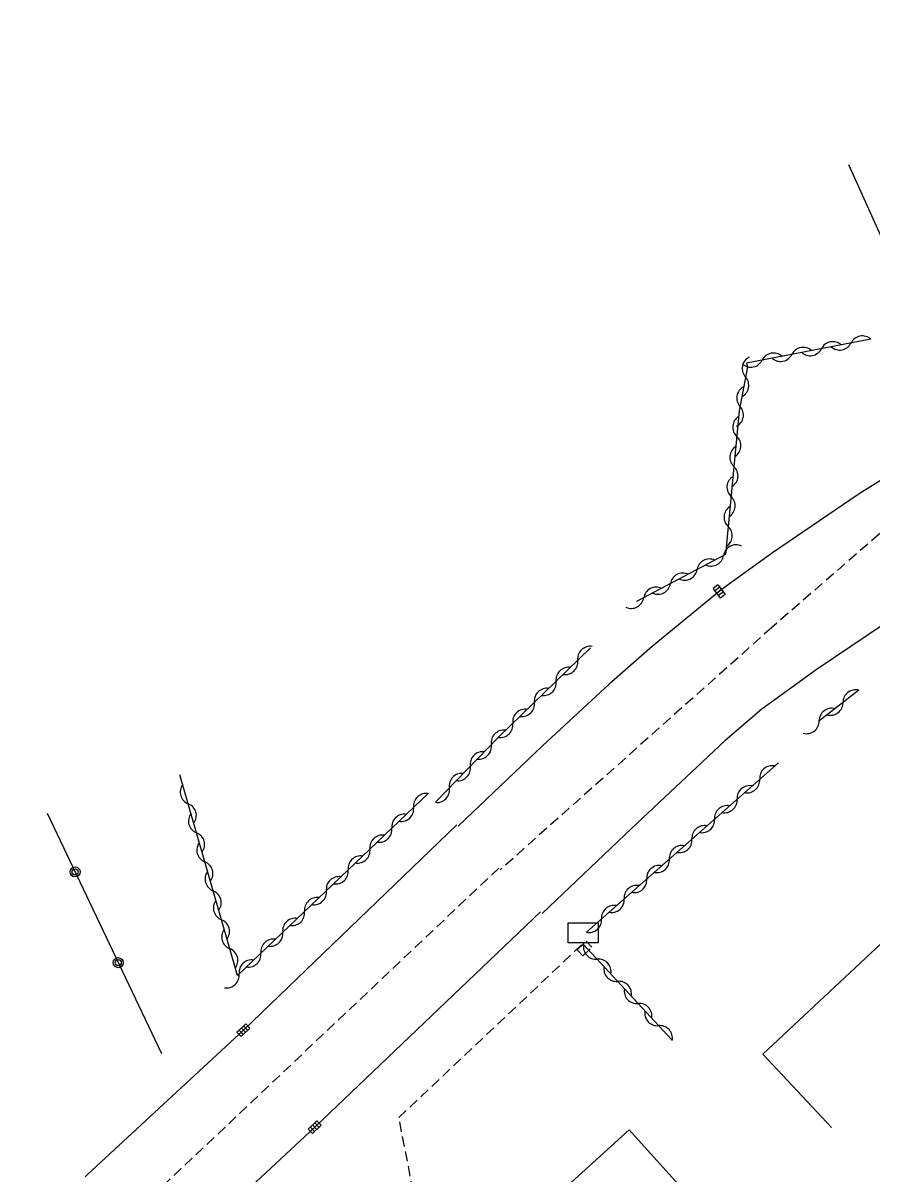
# Model space of a CAD drawing. Header units: millimetres. Extents: x 133000 to 134000, y 143000 to 144000.
# Drawn here: x 133639.7 to 133682, y 143067.9 to 143125.3 of the extents above; entities that cross this region are included whole.
import ezdxf

# ---------------------------------------------------------------- set-up
doc = ezdxf.new("R2010")
doc.units = ezdxf.units.MM
doc.linetypes.add('DASHED', pattern=[0.75, 0.5, -0.25])
doc.layers.get('0').update_dxf_attribs({"linetype": 'CONTINUOUS'})
for name, color, linetype in [('W0001', 6, 'DASHED'), ('W0008', 7, 'CONTINUOUS'), ('W0100', 7, 'CONTINUOUS'), ('W0112', 1, 'DASHED'), ('W0310', 3, 'CONTINUOUS'), ('W0322', 7, 'CONTINUOUS'), ('W0400', 7, 'CONTINUOUS'), ('W1471', 7, 'CONTINUOUS')]:
    doc.layers.add(name, color=color, linetype=linetype)

# ---------------------------------------------------------------- blocks, each defined once
blk = doc.blocks.new('t310o')
at = {"color": 0, "linetype": 'Continuous'}
for centre, start, end in [((-0.5, 0.375), 216.8699, 323.1304), ((0.5, -0.375), 36.8699, 143.1303)]:
    blk.add_arc(centre, 0.625, start, end, dxfattribs=at)
blk = doc.blocks.new('t322o')
at = {"color": 0, "linetype": 'Continuous'}
for radius in [0.25, 0.15]:
    blk.add_circle((0, 0), radius, dxfattribs=at)
blk = doc.blocks.new('T400')
for p, q in [((-0.15, 0.3), (0.15, 0.3)), ((-0.15, -0.25), (-0.15, 0.3)), ((-0.15, 0.15), (0.15, 0.15)), ((-0.15, 0), (0.15, 0)), ((0.15, 0.3), (0.15, -0.25)), ((-0.15, -0.15), (0.15, -0.15)), ((-0.15, -0.25), (-0.15, -0.3)), ((-0.15, -0.3), (0.15, -0.3)), ((0.15, -0.3), (0.15, -0.25))]:
    blk.add_line(p, q)
blk = doc.blocks.new('T1471')
at = {"color": 0, "linetype": 'Continuous', "flags": 128}
blk.add_lwpolyline([(-0.75, -0.5), (-0.75, 0.5), (0.75, 0.5), (0.75, -0.5), (-0.75, -0.5)], dxfattribs=at)

msp = doc.modelspace()

# ---------------------------------------------------------------- linework, layer by layer
at = {"layer": 'W0001'}
for points in [[(133887.803, 143192.712), (133877.226, 143188.392), (133866.134, 143185.24), (133855.597, 143181.194), (133818.551, 143166.504), (133782.756, 143149.812), (133755.214, 143136.942), (133717.738, 143119.203), (133695.428, 143107.929), (133687.553, 143103.323), (133682.256, 143099.888), (133676.916, 143095.236), (133663.406, 143083.184)], [(133663.331, 143083.262), (133644.36, 143065.314), (133641.016, 143062.236), (133637.75, 143059.283), (133632.657, 143054.861), (133628.75, 143051.58), (133624.625, 143048.173), (133619.344, 143044.111), (133615.563, 143041.361), (133610.235, 143037.564), (133604.891, 143033.83), (133598.453, 143029.392), (133571.11, 143012.548), (133550.297, 143000.001)]]:
    msp.add_lwpolyline(points, dxfattribs=at)
at = {"layer": 'W0008'}
for points in [[(133719.338, 143122.366), (133710.481, 143118.07), (133701.068, 143113.3), (133694.861, 143110.03), (133687.04, 143105.485), (133681.259, 143101.9), (133676.96, 143098.964), (133674.698, 143097.338), (133674.301, 143097.038), (133670.969, 143094.287), (133668.825, 143092.415), (133665.509, 143089.35), (133661.319, 143085.356)], [(133721.124, 143118.507), (133695.995, 143105.828), (133688.066, 143101.161), (133683.254, 143097.875), (133682.383, 143096.401), (133682.519, 143095.991), (133682.776, 143095.589), (133682.582, 143095.449), (133679.133, 143093.133), (133676.423, 143091.17), (133674.575, 143089.602), (133669.938, 143085.233), (133665.492, 143081.011)], [(133642.75, 143067.908), (133642.797, 143067.955), (133642.86, 143068.017), (133650.625, 143075.205), (133661.253, 143085.425)], [(133646.672, 143063.376), (133654.172, 143070.376), (133665.415, 143081.091)]]:
    msp.add_lwpolyline(points, dxfattribs=at)
at = {"layer": 'W0100'}
for points in [[(133682.809, 143113.709), (133680.743, 143118.262), (133680.743, 143118.262), (133680.743, 143118.262), (133680.743, 143118.262), (133680.743, 143118.262), (133680.743, 143118.262), (133680.743, 143118.262), (133680.743, 143118.262), (133680.743, 143118.262), (133680.743, 143118.262), (133680.743, 143118.262), (133680.743, 143118.262), (133680.743, 143118.262), (133680.743, 143118.262), (133680.743, 143118.262), (133680.743, 143118.262), (133680.743, 143118.262), (133680.743, 143118.262), (133680.743, 143118.262), (133680.743, 143118.262), (133680.743, 143118.262), (133680.743, 143118.262), (133680.743, 143118.262), (133680.743, 143118.262), (133680.743, 143118.262), (133680.743, 143118.262), (133680.743, 143118.262), (133680.743, 143118.262), (133680.743, 143118.262), (133680.743, 143118.262), (133680.743, 143118.262), (133680.743, 143118.262), (133680.743, 143118.262), (133680.743, 143118.262), (133680.743, 143118.262), (133680.743, 143118.262), (133680.743, 143118.262), (133680.743, 143118.262), (133680.743, 143118.262), (133680.743, 143118.262), (133680.743, 143118.262), (133680.743, 143118.262), (133680.743, 143118.262), (133680.743, 143118.262), (133680.743, 143118.262), (133680.743, 143118.262), (133680.743, 143118.262), (133680.743, 143118.262), (133680.743, 143118.262), (133680.743, 143118.262), (133680.743, 143118.262), (133680.743, 143118.262), (133680.743, 143118.262), (133680.743, 143118.262), (133680.743, 143118.262), (133680.743, 143118.262), (133680.743, 143118.262), (133680.743, 143118.262), (133680.743, 143118.262), (133680.743, 143118.262), (133680.743, 143118.262), (133680.743, 143118.262), (133680.743, 143118.262), (133680.743, 143118.262), (133680.743, 143118.262), (133680.743, 143118.262), (133680.743, 143118.262), (133680.743, 143118.262), (133680.743, 143118.262), (133680.743, 143118.262), (133680.743, 143118.262), (133680.743, 143118.262), (133680.743, 143118.262), (133680.743, 143118.262), (133680.743, 143118.262), (133680.743, 143118.262), (133680.743, 143118.262), (133680.743, 143118.262), (133680.743, 143118.262), (133680.743, 143118.262), (133680.743, 143118.262), (133680.743, 143118.262), (133680.743, 143118.262), (133680.743, 143118.262), (133680.743, 143118.262), (133680.743, 143118.262), (133680.743, 143118.262), (133680.743, 143118.262), (133680.743, 143118.262), (133680.743, 143118.262), (133680.743, 143118.262), (133680.743, 143118.262), (133680.743, 143118.262), (133680.743, 143118.262), (133680.743, 143118.262), (133680.743, 143118.262), (133680.743, 143118.262), (133680.743, 143118.262), (133680.743, 143118.262), (133680.743, 143118.262), (133680.743, 143118.262), (133680.743, 143118.262), (133680.743, 143118.262), (133680.743, 143118.262), (133680.743, 143118.262), (133680.743, 143118.262), (133680.743, 143118.262), (133680.743, 143118.262), (133680.743, 143118.262), (133680.743, 143118.262), (133680.743, 143118.262), (133680.743, 143118.262), (133680.743, 143118.262), (133680.743, 143118.262), (133680.743, 143118.262), (133680.743, 143118.262), (133680.743, 143118.262)], [(133679.887, 143070.355), (133676.469, 143074.005), (133683.1, 143080.213)], [(133670.485, 143054.064), (133667.125, 143057.767), (133670.641, 143060.97), (133665.657, 143066.47), (133669.813, 143070.236), (133673.172, 143066.533)]]:
    msp.add_lwpolyline(points, dxfattribs=at)
at = {"layer": 'W0112'}
for points in [[(133667.125, 143057.767), (133659.219, 143066.47), (133658.36, 143070.861), (133667.61, 143079.595)], [(133667.234, 143079.198), (133667.51, 143078.909), (133667.961, 143079.34), (133667.685, 143079.629), (133667.685, 143079.629), (133667.685, 143079.629), (133667.685, 143079.629), (133667.685, 143079.629), (133667.685, 143079.629), (133667.685, 143079.629), (133667.685, 143079.629), (133667.685, 143079.629), (133667.685, 143079.629), (133667.685, 143079.629), (133667.685, 143079.629), (133667.685, 143079.629), (133667.685, 143079.629), (133667.685, 143079.629), (133667.685, 143079.629), (133667.685, 143079.629), (133667.685, 143079.629), (133667.685, 143079.629), (133667.685, 143079.629), (133667.685, 143079.629), (133667.685, 143079.629), (133667.685, 143079.629), (133667.685, 143079.629), (133667.685, 143079.629), (133667.685, 143079.629), (133667.685, 143079.629), (133667.685, 143079.629), (133667.685, 143079.629), (133667.685, 143079.629), (133667.685, 143079.629), (133667.685, 143079.629), (133667.685, 143079.629), (133667.685, 143079.629), (133667.685, 143079.629), (133667.685, 143079.629), (133667.685, 143079.629), (133667.685, 143079.629), (133667.685, 143079.629), (133667.685, 143079.629), (133667.685, 143079.629), (133667.685, 143079.629), (133667.685, 143079.629), (133667.685, 143079.629), (133667.685, 143079.629), (133667.685, 143079.629), (133667.685, 143079.629), (133667.685, 143079.629), (133667.685, 143079.629), (133667.685, 143079.629), (133667.685, 143079.629), (133667.685, 143079.629), (133667.685, 143079.629), (133667.685, 143079.629), (133667.685, 143079.629), (133667.685, 143079.629), (133667.685, 143079.629), (133667.685, 143079.629), (133667.685, 143079.629), (133667.685, 143079.629), (133667.685, 143079.629), (133667.685, 143079.629), (133667.685, 143079.629), (133667.685, 143079.629), (133667.685, 143079.629), (133667.685, 143079.629), (133667.685, 143079.629), (133667.685, 143079.629), (133667.685, 143079.629), (133667.685, 143079.629), (133667.685, 143079.629), (133667.685, 143079.629), (133667.685, 143079.629), (133667.685, 143079.629), (133667.685, 143079.629), (133667.685, 143079.629), (133667.685, 143079.629), (133667.685, 143079.629), (133667.685, 143079.629), (133667.685, 143079.629), (133667.685, 143079.629), (133667.685, 143079.629), (133667.685, 143079.629), (133667.685, 143079.629), (133667.685, 143079.629), (133667.685, 143079.629), (133667.685, 143079.629), (133667.685, 143079.629), (133667.685, 143079.629), (133667.685, 143079.629), (133667.685, 143079.629), (133667.685, 143079.629), (133667.685, 143079.629), (133667.685, 143079.629), (133667.685, 143079.629), (133667.685, 143079.629), (133667.685, 143079.629), (133667.685, 143079.629), (133667.685, 143079.629), (133667.685, 143079.629), (133667.685, 143079.629), (133667.685, 143079.629), (133667.685, 143079.629), (133667.685, 143079.629), (133667.685, 143079.629), (133667.685, 143079.629), (133667.685, 143079.629), (133667.685, 143079.629), (133667.685, 143079.629), (133667.685, 143079.629), (133667.685, 143079.629), (133667.685, 143079.629), (133667.685, 143079.629), (133667.685, 143079.629), (133667.685, 143079.629), (133667.685, 143079.629), (133667.685, 143079.629)], [(133667.234, 143079.198), (133667.685, 143079.629), (133667.685, 143079.629), (133667.685, 143079.629), (133667.685, 143079.629), (133667.685, 143079.629), (133667.685, 143079.629), (133667.685, 143079.629), (133667.685, 143079.629), (133667.685, 143079.629), (133667.685, 143079.629), (133667.685, 143079.629), (133667.685, 143079.629), (133667.685, 143079.629), (133667.685, 143079.629), (133667.685, 143079.629), (133667.685, 143079.629), (133667.685, 143079.629), (133667.685, 143079.629), (133667.685, 143079.629), (133667.685, 143079.629), (133667.685, 143079.629), (133667.685, 143079.629), (133667.685, 143079.629), (133667.685, 143079.629), (133667.685, 143079.629), (133667.685, 143079.629), (133667.685, 143079.629), (133667.685, 143079.629), (133667.685, 143079.629), (133667.685, 143079.629), (133667.685, 143079.629), (133667.685, 143079.629), (133667.685, 143079.629), (133667.685, 143079.629), (133667.685, 143079.629), (133667.685, 143079.629), (133667.685, 143079.629), (133667.685, 143079.629), (133667.685, 143079.629), (133667.685, 143079.629), (133667.685, 143079.629), (133667.685, 143079.629), (133667.685, 143079.629), (133667.685, 143079.629), (133667.685, 143079.629), (133667.685, 143079.629), (133667.685, 143079.629), (133667.685, 143079.629), (133667.685, 143079.629), (133667.685, 143079.629), (133667.685, 143079.629), (133667.685, 143079.629), (133667.685, 143079.629), (133667.685, 143079.629), (133667.685, 143079.629), (133667.685, 143079.629), (133667.685, 143079.629), (133667.685, 143079.629), (133667.685, 143079.629), (133667.685, 143079.629), (133667.685, 143079.629), (133667.685, 143079.629), (133667.685, 143079.629), (133667.685, 143079.629), (133667.685, 143079.629), (133667.685, 143079.629), (133667.685, 143079.629), (133667.685, 143079.629), (133667.685, 143079.629), (133667.685, 143079.629), (133667.685, 143079.629), (133667.685, 143079.629), (133667.685, 143079.629), (133667.685, 143079.629), (133667.685, 143079.629), (133667.685, 143079.629), (133667.685, 143079.629), (133667.685, 143079.629), (133667.685, 143079.629), (133667.685, 143079.629), (133667.685, 143079.629), (133667.685, 143079.629), (133667.685, 143079.629), (133667.685, 143079.629), (133667.685, 143079.629), (133667.685, 143079.629), (133667.685, 143079.629), (133667.685, 143079.629), (133667.685, 143079.629), (133667.685, 143079.629), (133667.685, 143079.629), (133667.685, 143079.629), (133667.685, 143079.629), (133667.685, 143079.629), (133667.685, 143079.629), (133667.685, 143079.629), (133667.685, 143079.629), (133667.685, 143079.629), (133667.685, 143079.629), (133667.685, 143079.629), (133667.685, 143079.629), (133667.685, 143079.629), (133667.685, 143079.629), (133667.685, 143079.629), (133667.685, 143079.629), (133667.685, 143079.629), (133667.685, 143079.629), (133667.685, 143079.629), (133667.685, 143079.629), (133667.685, 143079.629), (133667.685, 143079.629), (133667.685, 143079.629), (133667.685, 143079.629), (133667.685, 143079.629), (133667.685, 143079.629), (133667.685, 143079.629), (133667.685, 143079.629), (133667.685, 143079.629), (133667.685, 143079.629)]]:
    msp.add_lwpolyline(points, dxfattribs=at)
at = {"layer": 'W0310'}
for points in [[(133681.842, 143109.586), (133675.654, 143108.394), (133675.702, 143108.217), (133675.301, 143106.029), (133674.611, 143098.874), (133670.19, 143096.53), (133670.19, 143096.53), (133670.19, 143096.53), (133670.19, 143096.53), (133670.19, 143096.53), (133670.19, 143096.53), (133670.19, 143096.53), (133670.19, 143096.53), (133670.19, 143096.53), (133670.19, 143096.53), (133670.19, 143096.53), (133670.19, 143096.53), (133670.19, 143096.53), (133670.19, 143096.53), (133670.19, 143096.53), (133670.19, 143096.53), (133670.19, 143096.53), (133670.19, 143096.53), (133670.19, 143096.53), (133670.19, 143096.53), (133670.19, 143096.53), (133670.19, 143096.53), (133670.19, 143096.53), (133670.19, 143096.53), (133670.19, 143096.53), (133670.19, 143096.53), (133670.19, 143096.53), (133670.19, 143096.53), (133670.19, 143096.53), (133670.19, 143096.53), (133670.19, 143096.53), (133670.19, 143096.53), (133670.19, 143096.53), (133670.19, 143096.53), (133670.19, 143096.53), (133670.19, 143096.53), (133670.19, 143096.53), (133670.19, 143096.53), (133670.19, 143096.53), (133670.19, 143096.53), (133670.19, 143096.53), (133670.19, 143096.53), (133670.19, 143096.53), (133670.19, 143096.53), (133670.19, 143096.53), (133670.19, 143096.53), (133670.19, 143096.53), (133670.19, 143096.53), (133670.19, 143096.53), (133670.19, 143096.53), (133670.19, 143096.53), (133670.19, 143096.53), (133670.19, 143096.53), (133670.19, 143096.53), (133670.19, 143096.53), (133670.19, 143096.53), (133670.19, 143096.53), (133670.19, 143096.53), (133670.19, 143096.53), (133670.19, 143096.53), (133670.19, 143096.53), (133670.19, 143096.53), (133670.19, 143096.53), (133670.19, 143096.53), (133670.19, 143096.53), (133670.19, 143096.53), (133670.19, 143096.53), (133670.19, 143096.53), (133670.19, 143096.53), (133670.19, 143096.53), (133670.19, 143096.53), (133670.19, 143096.53), (133670.19, 143096.53), (133670.19, 143096.53), (133670.19, 143096.53), (133670.19, 143096.53), (133670.19, 143096.53), (133670.19, 143096.53), (133670.19, 143096.53), (133670.19, 143096.53), (133670.19, 143096.53), (133670.19, 143096.53), (133670.19, 143096.53), (133670.19, 143096.53), (133670.19, 143096.53), (133670.19, 143096.53), (133670.19, 143096.53), (133670.19, 143096.53), (133670.19, 143096.53), (133670.19, 143096.53), (133670.19, 143096.53), (133670.19, 143096.53), (133670.19, 143096.53), (133670.19, 143096.53), (133670.19, 143096.53), (133670.19, 143096.53)], [(133670.19, 143096.53), (133670.19, 143096.53), (133670.19, 143096.53), (133670.19, 143096.53), (133670.19, 143096.53), (133670.19, 143096.53), (133670.19, 143096.53), (133670.19, 143096.53), (133670.19, 143096.53), (133670.19, 143096.53), (133670.19, 143096.53), (133670.19, 143096.53), (133670.19, 143096.53), (133670.19, 143096.53), (133670.19, 143096.53), (133670.19, 143096.53), (133670.19, 143096.53), (133670.19, 143096.53), (133670.19, 143096.53), (133670.19, 143096.53)], [(133660.18, 143086.542), (133663.315, 143089.779), (133667.904, 143094.226), (133667.904, 143094.226), (133667.904, 143094.226), (133667.904, 143094.226), (133667.904, 143094.226), (133667.904, 143094.226), (133667.904, 143094.226), (133667.904, 143094.226), (133667.904, 143094.226), (133667.904, 143094.226), (133667.904, 143094.226), (133667.904, 143094.226), (133667.904, 143094.226), (133667.904, 143094.226), (133667.904, 143094.226), (133667.904, 143094.226), (133667.904, 143094.226), (133667.904, 143094.226), (133667.904, 143094.226), (133667.904, 143094.226), (133667.904, 143094.226), (133667.904, 143094.226), (133667.904, 143094.226), (133667.904, 143094.226), (133667.904, 143094.226), (133667.904, 143094.226), (133667.904, 143094.226), (133667.904, 143094.226), (133667.904, 143094.226), (133667.904, 143094.226), (133667.904, 143094.226), (133667.904, 143094.226), (133667.904, 143094.226), (133667.904, 143094.226), (133667.904, 143094.226), (133667.904, 143094.226), (133667.904, 143094.226), (133667.904, 143094.226), (133667.904, 143094.226), (133667.904, 143094.226), (133667.904, 143094.226), (133667.904, 143094.226), (133667.904, 143094.226), (133667.904, 143094.226), (133667.904, 143094.226), (133667.904, 143094.226), (133667.904, 143094.226), (133667.904, 143094.226), (133667.904, 143094.226), (133667.904, 143094.226), (133667.904, 143094.226), (133667.904, 143094.226), (133667.904, 143094.226), (133667.904, 143094.226), (133667.904, 143094.226), (133667.904, 143094.226), (133667.904, 143094.226), (133667.904, 143094.226), (133667.904, 143094.226), (133667.904, 143094.226), (133667.904, 143094.226), (133667.904, 143094.226), (133667.904, 143094.226), (133667.904, 143094.226), (133667.904, 143094.226), (133667.904, 143094.226), (133667.904, 143094.226), (133667.904, 143094.226), (133667.904, 143094.226), (133667.904, 143094.226), (133667.904, 143094.226), (133667.904, 143094.226), (133667.904, 143094.226), (133667.904, 143094.226), (133667.904, 143094.226), (133667.904, 143094.226), (133667.904, 143094.226), (133667.904, 143094.226), (133667.904, 143094.226), (133667.904, 143094.226), (133667.904, 143094.226), (133667.904, 143094.226), (133667.904, 143094.226), (133667.904, 143094.226), (133667.904, 143094.226), (133667.904, 143094.226), (133667.904, 143094.226), (133667.904, 143094.226), (133667.904, 143094.226), (133667.904, 143094.226), (133667.904, 143094.226), (133667.904, 143094.226), (133667.904, 143094.226), (133667.904, 143094.226), (133667.904, 143094.226), (133667.904, 143094.226), (133667.904, 143094.226), (133667.904, 143094.226), (133667.904, 143094.226)], [(133667.904, 143094.226), (133667.904, 143094.226), (133667.904, 143094.226), (133667.904, 143094.226), (133667.904, 143094.226), (133667.904, 143094.226), (133667.904, 143094.226), (133667.904, 143094.226), (133667.904, 143094.226), (133667.904, 143094.226), (133667.904, 143094.226), (133667.904, 143094.226), (133667.904, 143094.226), (133667.904, 143094.226), (133667.904, 143094.226), (133667.904, 143094.226), (133667.904, 143094.226), (133667.904, 143094.226), (133667.904, 143094.226), (133667.904, 143094.226)], [(133681.254, 143092.116), (133679.235, 143090.56), (133679.235, 143090.56), (133679.235, 143090.56), (133679.235, 143090.56), (133679.235, 143090.56), (133679.235, 143090.56), (133679.235, 143090.56), (133679.235, 143090.56), (133679.235, 143090.56), (133679.235, 143090.56), (133679.235, 143090.56), (133679.235, 143090.56), (133679.235, 143090.56), (133679.235, 143090.56), (133679.235, 143090.56), (133679.235, 143090.56), (133679.235, 143090.56), (133679.235, 143090.56), (133679.235, 143090.56), (133679.235, 143090.56), (133679.235, 143090.56), (133679.235, 143090.56), (133679.235, 143090.56), (133679.235, 143090.56), (133679.235, 143090.56), (133679.235, 143090.56), (133679.235, 143090.56), (133679.235, 143090.56), (133679.235, 143090.56), (133679.235, 143090.56), (133679.235, 143090.56), (133679.235, 143090.56), (133679.235, 143090.56), (133679.235, 143090.56), (133679.235, 143090.56), (133679.235, 143090.56), (133679.235, 143090.56), (133679.235, 143090.56), (133679.235, 143090.56), (133679.235, 143090.56), (133679.235, 143090.56), (133679.235, 143090.56), (133679.235, 143090.56), (133679.235, 143090.56), (133679.235, 143090.56), (133679.235, 143090.56), (133679.235, 143090.56), (133679.235, 143090.56), (133679.235, 143090.56), (133679.235, 143090.56), (133679.235, 143090.56), (133679.235, 143090.56), (133679.235, 143090.56), (133679.235, 143090.56), (133679.235, 143090.56), (133679.235, 143090.56), (133679.235, 143090.56), (133679.235, 143090.56), (133679.235, 143090.56), (133679.235, 143090.56), (133679.235, 143090.56), (133679.235, 143090.56), (133679.235, 143090.56), (133679.235, 143090.56), (133679.235, 143090.56), (133679.235, 143090.56), (133679.235, 143090.56), (133679.235, 143090.56), (133679.235, 143090.56), (133679.235, 143090.56), (133679.235, 143090.56), (133679.235, 143090.56), (133679.235, 143090.56), (133679.235, 143090.56), (133679.235, 143090.56), (133679.235, 143090.56), (133679.235, 143090.56), (133679.235, 143090.56), (133679.235, 143090.56), (133679.235, 143090.56), (133679.235, 143090.56), (133679.235, 143090.56), (133679.235, 143090.56), (133679.235, 143090.56), (133679.235, 143090.56), (133679.235, 143090.56), (133679.235, 143090.56), (133679.235, 143090.56), (133679.235, 143090.56), (133679.235, 143090.56), (133679.235, 143090.56), (133679.235, 143090.56), (133679.235, 143090.56), (133679.235, 143090.56), (133679.235, 143090.56), (133679.235, 143090.56), (133679.235, 143090.56), (133679.235, 143090.56), (133679.235, 143090.56), (133679.235, 143090.56)], [(133679.235, 143090.56), (133679.235, 143090.56), (133679.235, 143090.56), (133679.235, 143090.56), (133679.235, 143090.56), (133679.235, 143090.56), (133679.235, 143090.56), (133679.235, 143090.56), (133679.235, 143090.56), (133679.235, 143090.56), (133679.235, 143090.56), (133679.235, 143090.56), (133679.235, 143090.56), (133679.235, 143090.56), (133679.235, 143090.56), (133679.235, 143090.56), (133679.235, 143090.56), (133679.235, 143090.56), (133679.235, 143090.56), (133679.235, 143090.56)], [(133667.697, 143080.077), (133667.697, 143080.077), (133667.697, 143080.077), (133667.697, 143080.077), (133667.697, 143080.077), (133667.697, 143080.077), (133667.697, 143080.077), (133667.697, 143080.077), (133667.697, 143080.077), (133667.697, 143080.077), (133667.697, 143080.077), (133667.697, 143080.077), (133667.697, 143080.077), (133667.697, 143080.077), (133667.697, 143080.077), (133667.697, 143080.077), (133667.697, 143080.077), (133667.697, 143080.077), (133667.697, 143080.077), (133677.243, 143088.509)], [(133659.834, 143086.992), (133650.328, 143077.923), (133647.469, 143087.908)], [(133667.697, 143080.077), (133667.697, 143080.077), (133667.697, 143080.077), (133667.697, 143080.077), (133667.697, 143080.077), (133667.697, 143080.077), (133667.697, 143080.077), (133667.697, 143080.077), (133667.697, 143080.077), (133667.697, 143080.077), (133667.697, 143080.077), (133667.697, 143080.077), (133667.697, 143080.077), (133667.697, 143080.077), (133667.697, 143080.077), (133667.697, 143080.077), (133667.697, 143080.077), (133667.697, 143080.077), (133667.697, 143080.077), (133667.697, 143080.077), (133667.697, 143080.077), (133667.697, 143080.077), (133667.697, 143080.077), (133667.697, 143080.077), (133667.697, 143080.077), (133667.697, 143080.077), (133667.697, 143080.077), (133667.697, 143080.077), (133667.697, 143080.077), (133667.697, 143080.077), (133667.697, 143080.077), (133667.697, 143080.077), (133667.697, 143080.077), (133667.697, 143080.077), (133667.697, 143080.077), (133667.697, 143080.077), (133667.697, 143080.077), (133667.697, 143080.077), (133667.697, 143080.077), (133667.697, 143080.077), (133667.697, 143080.077), (133667.697, 143080.077), (133667.697, 143080.077), (133667.697, 143080.077), (133667.697, 143080.077), (133667.697, 143080.077), (133667.697, 143080.077), (133667.697, 143080.077), (133667.697, 143080.077), (133667.697, 143080.077), (133667.697, 143080.077), (133667.697, 143080.077), (133667.697, 143080.077), (133667.697, 143080.077), (133667.697, 143080.077), (133667.697, 143080.077), (133667.697, 143080.077), (133667.697, 143080.077), (133667.697, 143080.077), (133667.697, 143080.077), (133667.697, 143080.077), (133667.697, 143080.077), (133667.697, 143080.077), (133667.697, 143080.077), (133667.697, 143080.077), (133667.697, 143080.077), (133667.697, 143080.077), (133667.697, 143080.077), (133667.697, 143080.077), (133667.697, 143080.077), (133667.697, 143080.077), (133667.697, 143080.077), (133667.697, 143080.077), (133667.697, 143080.077), (133667.697, 143080.077), (133667.697, 143080.077), (133667.697, 143080.077), (133667.697, 143080.077), (133667.697, 143080.077), (133667.697, 143080.077), (133667.697, 143080.077), (133667.697, 143080.077), (133667.697, 143080.077), (133667.697, 143080.077), (133667.697, 143080.077), (133667.697, 143080.077), (133667.697, 143080.077), (133667.697, 143080.077), (133667.697, 143080.077), (133667.697, 143080.077), (133667.697, 143080.077), (133667.697, 143080.077), (133667.697, 143080.077), (133667.697, 143080.077), (133667.697, 143080.077), (133667.697, 143080.077), (133667.697, 143080.077), (133667.697, 143080.077), (133667.697, 143080.077), (133667.697, 143080.077), (133667.697, 143080.077)], [(133667.552, 143079.47), (133671.923, 143074.734), (133671.923, 143074.734), (133671.923, 143074.734), (133671.923, 143074.734), (133671.923, 143074.734), (133671.923, 143074.734), (133671.923, 143074.734), (133671.923, 143074.734), (133671.923, 143074.734), (133671.923, 143074.734), (133671.923, 143074.734), (133671.923, 143074.734), (133671.923, 143074.734), (133671.923, 143074.734), (133671.923, 143074.734), (133671.923, 143074.734), (133671.923, 143074.734), (133671.923, 143074.734), (133671.923, 143074.734), (133671.923, 143074.734), (133671.923, 143074.734), (133671.923, 143074.734), (133671.923, 143074.734), (133671.923, 143074.734), (133671.923, 143074.734), (133671.923, 143074.734), (133671.923, 143074.734), (133671.923, 143074.734), (133671.923, 143074.734), (133671.923, 143074.734), (133671.923, 143074.734), (133671.923, 143074.734), (133671.923, 143074.734), (133671.923, 143074.734), (133671.923, 143074.734), (133671.923, 143074.734), (133671.923, 143074.734), (133671.923, 143074.734), (133671.923, 143074.734), (133671.923, 143074.734), (133671.923, 143074.734), (133671.923, 143074.734), (133671.923, 143074.734), (133671.923, 143074.734), (133671.923, 143074.734), (133671.923, 143074.734), (133671.923, 143074.734), (133671.923, 143074.734), (133671.923, 143074.734), (133671.923, 143074.734), (133671.923, 143074.734), (133671.923, 143074.734), (133671.923, 143074.734), (133671.923, 143074.734), (133671.923, 143074.734), (133671.923, 143074.734), (133671.923, 143074.734), (133671.923, 143074.734), (133671.923, 143074.734), (133671.923, 143074.734), (133671.923, 143074.734), (133671.923, 143074.734), (133671.923, 143074.734), (133671.923, 143074.734), (133671.923, 143074.734), (133671.923, 143074.734), (133671.923, 143074.734), (133671.923, 143074.734), (133671.923, 143074.734), (133671.923, 143074.734), (133671.923, 143074.734), (133671.923, 143074.734), (133671.923, 143074.734), (133671.923, 143074.734), (133671.923, 143074.734), (133671.923, 143074.734), (133671.923, 143074.734), (133671.923, 143074.734), (133671.923, 143074.734), (133671.923, 143074.734), (133671.923, 143074.734), (133671.923, 143074.734), (133671.923, 143074.734), (133671.923, 143074.734), (133671.923, 143074.734), (133671.923, 143074.734), (133671.923, 143074.734), (133671.923, 143074.734), (133671.923, 143074.734), (133671.923, 143074.734), (133671.923, 143074.734), (133671.923, 143074.734), (133671.923, 143074.734), (133671.923, 143074.734), (133671.923, 143074.734), (133671.923, 143074.734), (133671.923, 143074.734), (133671.923, 143074.734), (133671.923, 143074.734), (133671.923, 143074.734)], [(133671.923, 143074.734), (133671.923, 143074.734), (133671.923, 143074.734), (133671.923, 143074.734), (133671.923, 143074.734), (133671.923, 143074.734), (133671.923, 143074.734), (133671.923, 143074.734), (133671.923, 143074.734), (133671.923, 143074.734), (133671.923, 143074.734), (133671.923, 143074.734), (133671.923, 143074.734), (133671.923, 143074.734), (133671.923, 143074.734), (133671.923, 143074.734), (133671.923, 143074.734), (133671.923, 143074.734), (133671.923, 143074.734), (133671.923, 143074.734)]]:
    msp.add_lwpolyline(points, dxfattribs=at)
at = {"layer": 'W0322'}
msp.add_lwpolyline([(133640.86, 143086.001), (133646.547, 143074.048)], dxfattribs=at)

# ---------------------------------------------------------------- block references
at = {"layer": 'W0310'}
for p, rotation in [((133680.86, 143109.397), 190.9033131195994), ((133677.914, 143108.829), 190.9033131195994), ((133679.387, 143109.113), 190.9033131195994), ((133675.609, 143107.711), 259.6144225666437), ((133676.441, 143108.546), 190.9033131195994), ((133675.339, 143106.235), 259.6144225666437), ((133675.177, 143104.745), 264.4915976244159), ((133675.033, 143103.251), 264.4915976244159), ((133674.889, 143101.758), 264.4915976244159), ((133674.745, 143100.265), 264.4915976244159), ((133674.521, 143098.826), 207.9323357291593), ((133673.195, 143098.123), 207.9323357291593), ((133671.87, 143097.421), 207.9323357291593), ((133670.545, 143096.718), 207.9323357291593), ((133667.26, 143093.602), 44.09968005231336), ((133666.183, 143092.558), 44.09968005231336), ((133665.106, 143091.514), 44.09968005231336), ((133680.462, 143091.506), 217.6207615327829), ((133664.029, 143090.471), 44.09968005231336), ((133679.274, 143090.59), 217.6207615327829), ((133662.963, 143089.415), 45.917111507749), ((133661.919, 143088.338), 45.917111507749), ((133660.876, 143087.26), 45.917111507749), ((133676.316, 143087.69), 41.45433371036304), ((133647.882, 143086.466), 105.9804814096357), ((133675.192, 143086.697), 41.45433371036304), ((133659.094, 143086.286), 223.6527386582887), ((133674.068, 143085.704), 41.45433371036304), ((133648.295, 143085.024), 105.9804814096357), ((133658.008, 143085.25), 223.6527386582887), ((133672.943, 143084.711), 41.45433371036304), ((133648.708, 143083.582), 105.9804814096357), ((133656.923, 143084.215), 223.6527386582887), ((133655.838, 143083.179), 223.6527386582887), ((133671.819, 143083.718), 41.45433371036304), ((133670.695, 143082.725), 41.45433371036304), ((133649.121, 143082.14), 105.9804814096357), ((133654.752, 143082.144), 223.6527386582887), ((133669.571, 143081.732), 41.45433371036304), ((133649.534, 143080.698), 105.9804814096357), ((133653.667, 143081.108), 223.6527386582887), ((133668.446, 143080.739), 41.45433371036304), ((133652.582, 143080.073), 223.6527386582887), ((133649.947, 143079.256), 105.9804814096357), ((133651.496, 143079.038), 223.6527386582887), ((133668.23, 143078.735), 312.7049109923992), ((133650.411, 143078.002), 223.6527386582887), ((133669.248, 143077.633), 312.7049109923992), ((133670.265, 143076.531), 312.7049109923992), ((133671.282, 143075.428), 312.7049109923992)]:
    msp.add_blockref('t310o', p, dxfattribs=dict(at, rotation=rotation))
at = {"layer": 'W0322', "rotation": 295.4459454922607}
for p in [(133642.251, 143083.078), (133644.399, 143078.563)]:
    msp.add_blockref('t322o', p, dxfattribs=at)
at = {"layer": 'W0400'}
for p, rotation in [((133674.301, 143097.038), 217.1359566192083), ((133650.625, 143075.205), 313.7291416718987), ((133654.172, 143070.376), 133.4122622503193)]:
    msp.add_blockref('T400', p, dxfattribs=dict(at, rotation=rotation))
at = {"layer": 'W1471'}
msp.add_blockref('T1471', (133667.534, 143080.048), dxfattribs=at)

doc.saveas('drawing.dxf')
